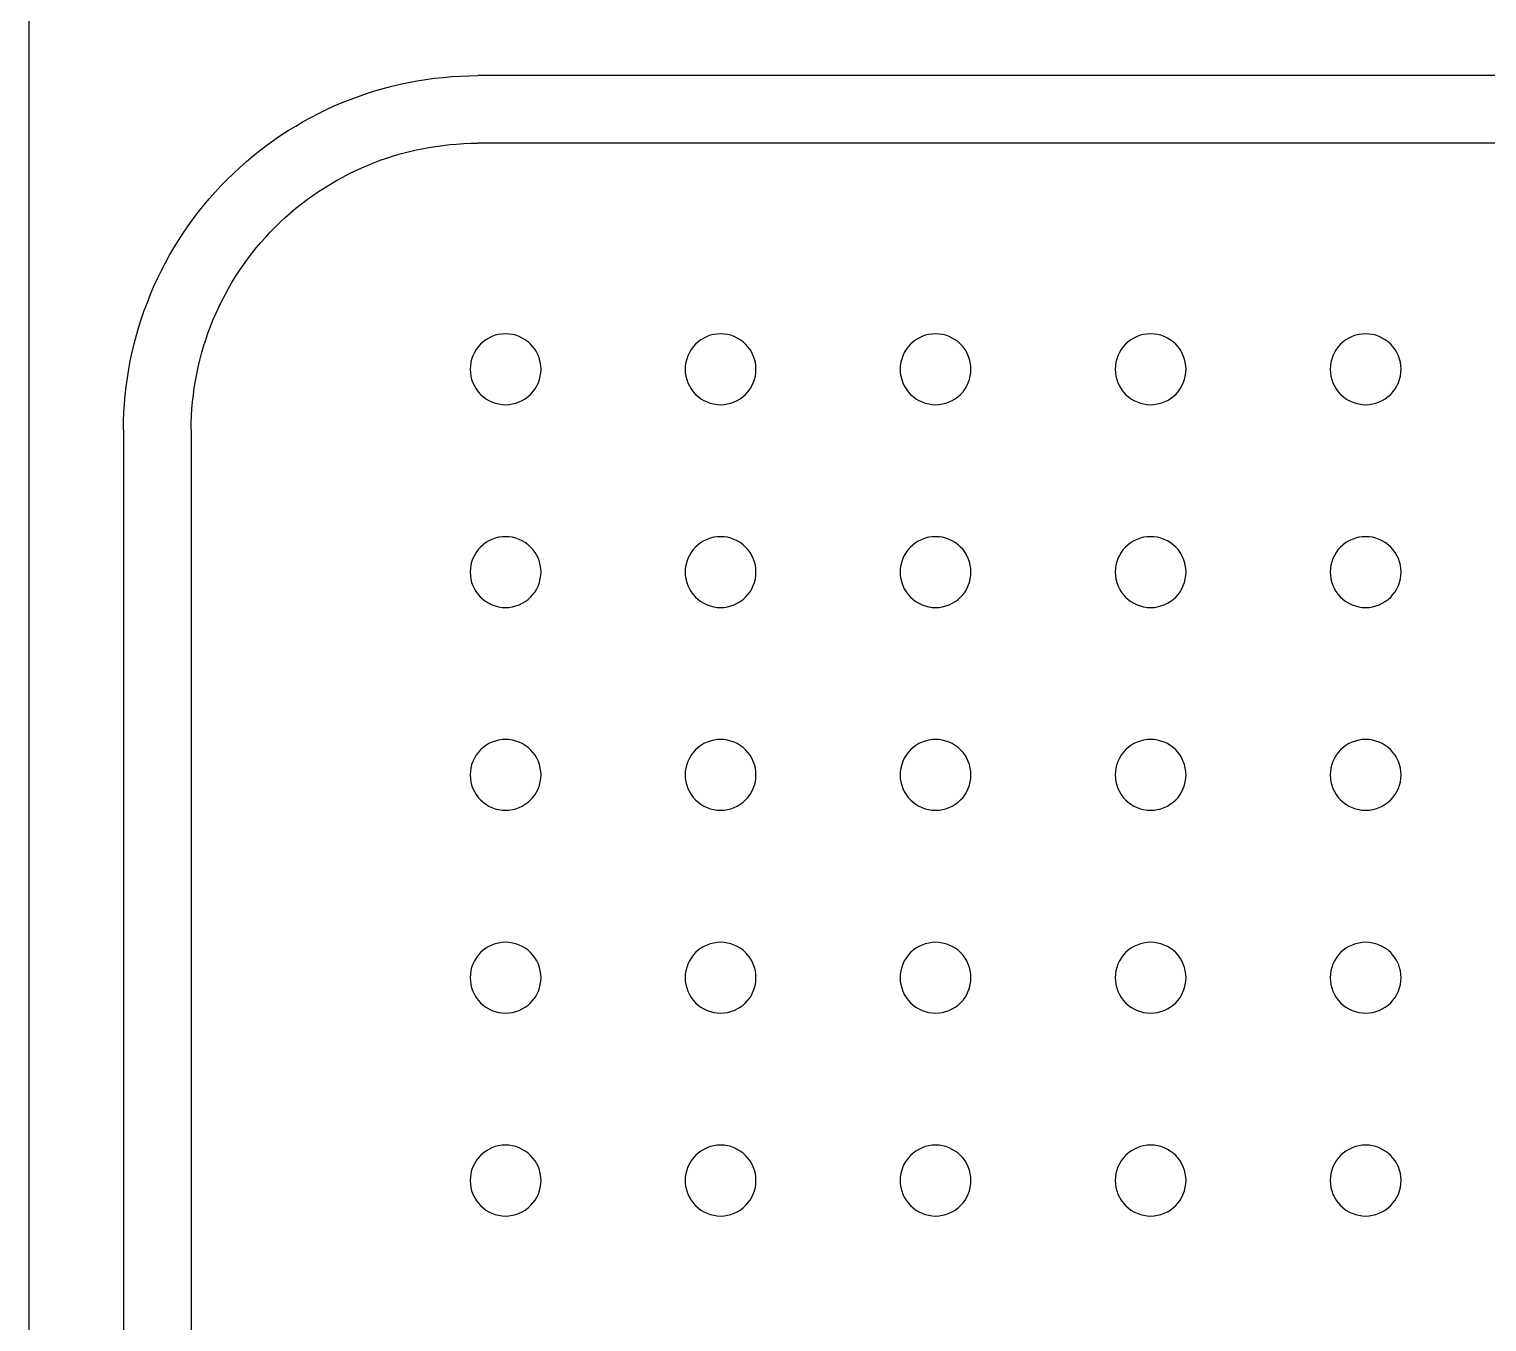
# Model space of a CAD drawing. Header units: millimetres. Extents: x -159872 to 386485, y -250577 to 158966.
# Drawn here: x 370326.6 to 370450.8, y 9663.6 to 9773.7 of the extents above; entities that cross this region are included whole.
import ezdxf

# ---------------------------------------------------------------- set-up
doc = ezdxf.new("R2010")
doc.units = ezdxf.units.MM
doc.layers.get('0').update_dxf_attribs({"lineweight": 25})
doc.layers.add('LDS-equipment-kitchen equipment', color=3, linetype='Continuous', lineweight=13)

# ---------------------------------------------------------------- blocks, each defined once
blk = doc.blocks.new('A$C41f9af21')
at = {"lineweight": 25, "transparency": 33554687}
for points in [[(110.91, 17.39, 0), (110.91, 187.2, 0)], [(458.78, 179.16, 0), (149.13, 179.16, 0)], [(458.78, 173.39, 0), (149.13, 173.39, 0)], [(118.95, 148.98, 0), (118.95, 55.61, 0)], [(124.72, 148.98, 0), (124.72, 55.61, 0)]]:
    blk.add_polyline3d(points, dxfattribs=at)
at = {"lineweight": 25}
for points in [[(118.95, 148.98, 0), (118.96, 149.72, 0), (118.99, 150.46, 0), (119.04, 151.2, 0), (119.1, 151.94, 0), (119.18, 152.67, 0), (119.28, 153.41, 0), (119.4, 154.14, 0), (119.53, 154.87, 0), (119.69, 155.59, 0), (119.86, 156.31, 0), (120.05, 157.03, 0), (120.25, 157.74, 0), (120.48, 158.45, 0), (120.72, 159.15, 0), (120.98, 159.84, 0), (121.25, 160.53, 0), (121.54, 161.21, 0), (121.85, 161.88, 0), (122.18, 162.55, 0), (122.52, 163.2, 0), (122.87, 163.85, 0), (123.25, 164.49, 0), (123.64, 165.12, 0), (124.04, 165.74, 0), (124.46, 166.36, 0), (124.89, 166.96, 0), (125.34, 167.55, 0), (125.8, 168.12, 0), (126.28, 168.69, 0), (126.77, 169.24, 0), (127.27, 169.79, 0), (127.79, 170.32, 0), (128.32, 170.83, 0), (128.86, 171.34, 0), (129.42, 171.83, 0), (129.99, 172.31, 0), (130.56, 172.77, 0), (131.15, 173.22, 0), (131.75, 173.65, 0), (132.36, 174.07, 0), (132.99, 174.47, 0), (133.62, 174.86, 0), (134.26, 175.24, 0), (134.9, 175.59, 0), (135.56, 175.93, 0), (136.23, 176.26, 0), (136.9, 176.57, 0), (137.58, 176.86, 0), (138.27, 177.13, 0), (138.96, 177.39, 0), (139.66, 177.63, 0), (140.37, 177.86, 0), (141.08, 178.06, 0), (141.8, 178.25, 0), (142.52, 178.42, 0), (143.24, 178.58, 0), (143.97, 178.71, 0), (144.7, 178.83, 0), (145.44, 178.93, 0), (146.17, 179.01, 0), (146.91, 179.07, 0), (147.65, 179.12, 0), (148.39, 179.15, 0), (149.13, 179.16, 0)], [(124.72, 148.98, 0), (124.72, 149.58, 0), (124.75, 150.18, 0), (124.78, 150.78, 0), (124.83, 151.37, 0), (124.9, 151.97, 0), (124.98, 152.56, 0), (125.08, 153.15, 0), (125.19, 153.74, 0), (125.31, 154.33, 0), (125.45, 154.91, 0), (125.6, 155.49, 0), (125.77, 156.07, 0), (125.95, 156.64, 0), (126.14, 157.2, 0), (126.35, 157.77, 0), (126.57, 158.32, 0), (126.81, 158.87, 0), (127.06, 159.42, 0), (127.32, 159.96, 0), (127.6, 160.49, 0), (127.89, 161.01, 0), (128.19, 161.53, 0), (128.5, 162.04, 0), (128.83, 162.54, 0), (129.17, 163.04, 0), (129.52, 163.52, 0), (129.88, 164, 0), (130.26, 164.47, 0), (130.64, 164.93, 0), (131.04, 165.37, 0), (131.45, 165.81, 0), (131.87, 166.24, 0), (132.3, 166.66, 0), (132.73, 167.07, 0), (133.18, 167.47, 0), (133.64, 167.85, 0), (134.11, 168.23, 0), (134.59, 168.59, 0), (135.07, 168.94, 0), (135.57, 169.28, 0), (136.07, 169.61, 0), (136.58, 169.92, 0), (137.1, 170.22, 0), (137.62, 170.51, 0), (138.15, 170.79, 0), (138.69, 171.05, 0), (139.24, 171.3, 0), (139.79, 171.54, 0), (140.34, 171.76, 0), (140.91, 171.97, 0), (141.47, 172.16, 0), (142.04, 172.34, 0), (142.62, 172.51, 0), (143.2, 172.66, 0), (143.78, 172.8, 0), (144.37, 172.92, 0), (144.96, 173.03, 0), (145.55, 173.13, 0), (146.14, 173.21, 0), (146.74, 173.28, 0), (147.33, 173.33, 0), (147.93, 173.36, 0), (148.53, 173.39, 0), (149.13, 173.39, 0)], [(148.48, 154.14, 0), (148.5, 153.84, 0), (148.54, 153.55, 0), (148.61, 153.26, 0), (148.71, 152.98, 0), (148.84, 152.72, 0), (148.99, 152.46, 0), (149.17, 152.22, 0), (149.36, 152, 0), (149.58, 151.81, 0), (149.82, 151.63, 0), (150.08, 151.48, 0), (150.34, 151.35, 0), (150.62, 151.25, 0), (150.91, 151.18, 0), (151.2, 151.14, 0), (151.5, 151.12, 0), (151.79, 151.14, 0), (152.09, 151.18, 0), (152.37, 151.25, 0), (152.65, 151.35, 0), (152.92, 151.48, 0), (153.18, 151.63, 0), (153.41, 151.81, 0), (153.63, 152, 0), (153.83, 152.22, 0), (154.01, 152.46, 0), (154.16, 152.72, 0), (154.29, 152.98, 0), (154.39, 153.26, 0), (154.46, 153.55, 0), (154.5, 153.84, 0), (154.52, 154.14, 0), (154.5, 154.43, 0), (154.46, 154.73, 0), (154.39, 155.01, 0), (154.29, 155.29, 0), (154.16, 155.56, 0), (154.01, 155.81, 0), (153.83, 156.05, 0), (153.63, 156.27, 0), (153.41, 156.47, 0), (153.18, 156.65, 0), (152.92, 156.8, 0), (152.65, 156.93, 0), (152.37, 157.03, 0), (152.09, 157.1, 0), (151.79, 157.14, 0), (151.5, 157.16, 0), (151.2, 157.14, 0), (150.91, 157.1, 0), (150.62, 157.03, 0), (150.34, 156.93, 0), (150.08, 156.8, 0), (149.82, 156.65, 0), (149.58, 156.47, 0), (149.36, 156.27, 0), (149.17, 156.05, 0), (148.99, 155.81, 0), (148.84, 155.56, 0), (148.71, 155.29, 0), (148.61, 155.01, 0), (148.54, 154.73, 0), (148.5, 154.43, 0), (148.48, 154.14, 0)], [(166.8, 154.14, 0), (166.81, 153.84, 0), (166.86, 153.55, 0), (166.93, 153.26, 0), (167.03, 152.98, 0), (167.16, 152.72, 0), (167.31, 152.46, 0), (167.48, 152.22, 0), (167.68, 152, 0), (167.9, 151.81, 0), (168.14, 151.63, 0), (168.39, 151.48, 0), (168.66, 151.35, 0), (168.94, 151.25, 0), (169.23, 151.18, 0), (169.52, 151.14, 0), (169.82, 151.12, 0), (170.11, 151.14, 0), (170.41, 151.18, 0), (170.69, 151.25, 0), (170.97, 151.35, 0), (171.24, 151.48, 0), (171.49, 151.63, 0), (171.73, 151.81, 0), (171.95, 152, 0), (172.15, 152.22, 0), (172.33, 152.46, 0), (172.48, 152.72, 0), (172.6, 152.98, 0), (172.7, 153.26, 0), (172.78, 153.55, 0), (172.82, 153.84, 0), (172.83, 154.14, 0), (172.82, 154.43, 0), (172.78, 154.73, 0), (172.7, 155.01, 0), (172.6, 155.29, 0), (172.48, 155.56, 0), (172.33, 155.81, 0), (172.15, 156.05, 0), (171.95, 156.27, 0), (171.73, 156.47, 0), (171.49, 156.65, 0), (171.24, 156.8, 0), (170.97, 156.93, 0), (170.69, 157.03, 0), (170.41, 157.1, 0), (170.11, 157.14, 0), (169.82, 157.16, 0), (169.52, 157.14, 0), (169.23, 157.1, 0), (168.94, 157.03, 0), (168.66, 156.93, 0), (168.39, 156.8, 0), (168.14, 156.65, 0), (167.9, 156.47, 0), (167.68, 156.27, 0), (167.48, 156.05, 0), (167.31, 155.81, 0), (167.16, 155.56, 0), (167.03, 155.29, 0), (166.93, 155.01, 0), (166.86, 154.73, 0), (166.81, 154.43, 0), (166.8, 154.14, 0)], [(185.12, 154.14, 0), (185.13, 153.84, 0), (185.18, 153.55, 0), (185.25, 153.26, 0), (185.35, 152.98, 0), (185.47, 152.72, 0), (185.63, 152.46, 0), (185.8, 152.22, 0), (186, 152, 0), (186.22, 151.81, 0), (186.46, 151.63, 0), (186.71, 151.48, 0), (186.98, 151.35, 0), (187.26, 151.25, 0), (187.55, 151.18, 0), (187.84, 151.14, 0), (188.13, 151.12, 0), (188.43, 151.14, 0), (188.72, 151.18, 0), (189.01, 151.25, 0), (189.29, 151.35, 0), (189.56, 151.48, 0), (189.81, 151.63, 0), (190.05, 151.81, 0), (190.27, 152, 0), (190.47, 152.22, 0), (190.64, 152.46, 0), (190.8, 152.72, 0), (190.92, 152.98, 0), (191.02, 153.26, 0), (191.09, 153.55, 0), (191.14, 153.84, 0), (191.15, 154.14, 0), (191.14, 154.43, 0), (191.09, 154.73, 0), (191.02, 155.01, 0), (190.92, 155.29, 0), (190.8, 155.56, 0), (190.64, 155.81, 0), (190.47, 156.05, 0), (190.27, 156.27, 0), (190.05, 156.47, 0), (189.81, 156.65, 0), (189.56, 156.8, 0), (189.29, 156.93, 0), (189.01, 157.03, 0), (188.72, 157.1, 0), (188.43, 157.14, 0), (188.13, 157.16, 0), (187.84, 157.14, 0), (187.55, 157.1, 0), (187.26, 157.03, 0), (186.98, 156.93, 0), (186.71, 156.8, 0), (186.46, 156.65, 0), (186.22, 156.47, 0), (186, 156.27, 0), (185.8, 156.05, 0), (185.63, 155.81, 0), (185.47, 155.56, 0), (185.35, 155.29, 0), (185.25, 155.01, 0), (185.18, 154.73, 0), (185.13, 154.43, 0), (185.12, 154.14, 0)], [(203.44, 154.14, 0), (203.45, 153.84, 0), (203.49, 153.55, 0), (203.57, 153.26, 0), (203.67, 152.98, 0), (203.79, 152.72, 0), (203.94, 152.46, 0), (204.12, 152.22, 0), (204.32, 152, 0), (204.54, 151.81, 0), (204.78, 151.63, 0), (205.03, 151.48, 0), (205.3, 151.35, 0), (205.58, 151.25, 0), (205.86, 151.18, 0), (206.16, 151.14, 0), (206.45, 151.12, 0), (206.75, 151.14, 0), (207.04, 151.18, 0), (207.33, 151.25, 0), (207.61, 151.35, 0), (207.88, 151.48, 0), (208.13, 151.63, 0), (208.37, 151.81, 0), (208.59, 152, 0), (208.79, 152.22, 0), (208.96, 152.46, 0), (209.11, 152.72, 0), (209.24, 152.98, 0), (209.34, 153.26, 0), (209.41, 153.55, 0), (209.46, 153.84, 0), (209.47, 154.14, 0), (209.46, 154.43, 0), (209.41, 154.73, 0), (209.34, 155.01, 0), (209.24, 155.29, 0), (209.11, 155.56, 0), (208.96, 155.81, 0), (208.79, 156.05, 0), (208.59, 156.27, 0), (208.37, 156.47, 0), (208.13, 156.65, 0), (207.88, 156.8, 0), (207.61, 156.93, 0), (207.33, 157.03, 0), (207.04, 157.1, 0), (206.75, 157.14, 0), (206.45, 157.16, 0), (206.16, 157.14, 0), (205.86, 157.1, 0), (205.58, 157.03, 0), (205.3, 156.93, 0), (205.03, 156.8, 0), (204.78, 156.65, 0), (204.54, 156.47, 0), (204.32, 156.27, 0), (204.12, 156.05, 0), (203.94, 155.81, 0), (203.79, 155.56, 0), (203.67, 155.29, 0), (203.57, 155.01, 0), (203.49, 154.73, 0), (203.45, 154.43, 0), (203.44, 154.14, 0)], [(221.75, 154.14, 0), (221.77, 153.84, 0), (221.81, 153.55, 0), (221.88, 153.26, 0), (221.98, 152.98, 0), (222.11, 152.72, 0), (222.26, 152.46, 0), (222.44, 152.22, 0), (222.64, 152, 0), (222.86, 151.81, 0), (223.09, 151.63, 0), (223.35, 151.48, 0), (223.62, 151.35, 0), (223.9, 151.25, 0), (224.18, 151.18, 0), (224.48, 151.14, 0), (224.77, 151.12, 0), (225.07, 151.14, 0), (225.36, 151.18, 0), (225.65, 151.25, 0), (225.93, 151.35, 0), (226.19, 151.48, 0), (226.45, 151.63, 0), (226.69, 151.81, 0), (226.91, 152, 0), (227.1, 152.22, 0), (227.28, 152.46, 0), (227.43, 152.72, 0), (227.56, 152.98, 0), (227.66, 153.26, 0), (227.73, 153.55, 0), (227.77, 153.84, 0), (227.79, 154.14, 0), (227.77, 154.43, 0), (227.73, 154.73, 0), (227.66, 155.01, 0), (227.56, 155.29, 0), (227.43, 155.56, 0), (227.28, 155.81, 0), (227.1, 156.05, 0), (226.91, 156.27, 0), (226.69, 156.47, 0), (226.45, 156.65, 0), (226.19, 156.8, 0), (225.93, 156.93, 0), (225.65, 157.03, 0), (225.36, 157.1, 0), (225.07, 157.14, 0), (224.77, 157.16, 0), (224.48, 157.14, 0), (224.18, 157.1, 0), (223.9, 157.03, 0), (223.62, 156.93, 0), (223.35, 156.8, 0), (223.09, 156.65, 0), (222.86, 156.47, 0), (222.64, 156.27, 0), (222.44, 156.05, 0), (222.26, 155.81, 0), (222.11, 155.56, 0), (221.98, 155.29, 0), (221.88, 155.01, 0), (221.81, 154.73, 0), (221.77, 154.43, 0), (221.75, 154.14, 0)], [(148.48, 136.86, 0), (148.5, 136.56, 0), (148.54, 136.27, 0), (148.61, 135.98, 0), (148.71, 135.7, 0), (148.84, 135.43, 0), (148.99, 135.18, 0), (149.17, 134.94, 0), (149.36, 134.72, 0), (149.58, 134.52, 0), (149.82, 134.35, 0), (150.08, 134.2, 0), (150.34, 134.07, 0), (150.62, 133.97, 0), (150.91, 133.9, 0), (151.2, 133.85, 0), (151.5, 133.84, 0), (151.79, 133.85, 0), (152.09, 133.9, 0), (152.37, 133.97, 0), (152.65, 134.07, 0), (152.92, 134.2, 0), (153.18, 134.35, 0), (153.41, 134.52, 0), (153.63, 134.72, 0), (153.83, 134.94, 0), (154.01, 135.18, 0), (154.16, 135.43, 0), (154.29, 135.7, 0), (154.39, 135.98, 0), (154.46, 136.27, 0), (154.5, 136.56, 0), (154.52, 136.86, 0), (154.5, 137.15, 0), (154.46, 137.45, 0), (154.39, 137.73, 0), (154.29, 138.01, 0), (154.16, 138.28, 0), (154.01, 138.53, 0), (153.83, 138.77, 0), (153.63, 138.99, 0), (153.41, 139.19, 0), (153.18, 139.37, 0), (152.92, 139.52, 0), (152.65, 139.64, 0), (152.37, 139.74, 0), (152.09, 139.82, 0), (151.79, 139.86, 0), (151.5, 139.87, 0), (151.2, 139.86, 0), (150.91, 139.82, 0), (150.62, 139.74, 0), (150.34, 139.64, 0), (150.08, 139.52, 0), (149.82, 139.37, 0), (149.58, 139.19, 0), (149.36, 138.99, 0), (149.17, 138.77, 0), (148.99, 138.53, 0), (148.84, 138.28, 0), (148.71, 138.01, 0), (148.61, 137.73, 0), (148.54, 137.45, 0), (148.5, 137.15, 0), (148.48, 136.86, 0)], [(166.8, 136.86, 0), (166.81, 136.56, 0), (166.86, 136.27, 0), (166.93, 135.98, 0), (167.03, 135.7, 0), (167.16, 135.43, 0), (167.31, 135.18, 0), (167.48, 134.94, 0), (167.68, 134.72, 0), (167.9, 134.52, 0), (168.14, 134.35, 0), (168.39, 134.2, 0), (168.66, 134.07, 0), (168.94, 133.97, 0), (169.23, 133.9, 0), (169.52, 133.85, 0), (169.82, 133.84, 0), (170.11, 133.85, 0), (170.41, 133.9, 0), (170.69, 133.97, 0), (170.97, 134.07, 0), (171.24, 134.2, 0), (171.49, 134.35, 0), (171.73, 134.52, 0), (171.95, 134.72, 0), (172.15, 134.94, 0), (172.33, 135.18, 0), (172.48, 135.43, 0), (172.6, 135.7, 0), (172.7, 135.98, 0), (172.78, 136.27, 0), (172.82, 136.56, 0), (172.83, 136.86, 0), (172.82, 137.15, 0), (172.78, 137.45, 0), (172.7, 137.73, 0), (172.6, 138.01, 0), (172.48, 138.28, 0), (172.33, 138.53, 0), (172.15, 138.77, 0), (171.95, 138.99, 0), (171.73, 139.19, 0), (171.49, 139.37, 0), (171.24, 139.52, 0), (170.97, 139.64, 0), (170.69, 139.74, 0), (170.41, 139.82, 0), (170.11, 139.86, 0), (169.82, 139.87, 0), (169.52, 139.86, 0), (169.23, 139.82, 0), (168.94, 139.74, 0), (168.66, 139.64, 0), (168.39, 139.52, 0), (168.14, 139.37, 0), (167.9, 139.19, 0), (167.68, 138.99, 0), (167.48, 138.77, 0), (167.31, 138.53, 0), (167.16, 138.28, 0), (167.03, 138.01, 0), (166.93, 137.73, 0), (166.86, 137.45, 0), (166.81, 137.15, 0), (166.8, 136.86, 0)], [(185.12, 136.86, 0), (185.13, 136.56, 0), (185.18, 136.27, 0), (185.25, 135.98, 0), (185.35, 135.7, 0), (185.47, 135.43, 0), (185.63, 135.18, 0), (185.8, 134.94, 0), (186, 134.72, 0), (186.22, 134.52, 0), (186.46, 134.35, 0), (186.71, 134.2, 0), (186.98, 134.07, 0), (187.26, 133.97, 0), (187.55, 133.9, 0), (187.84, 133.85, 0), (188.13, 133.84, 0), (188.43, 133.85, 0), (188.72, 133.9, 0), (189.01, 133.97, 0), (189.29, 134.07, 0), (189.56, 134.2, 0), (189.81, 134.35, 0), (190.05, 134.52, 0), (190.27, 134.72, 0), (190.47, 134.94, 0), (190.64, 135.18, 0), (190.8, 135.43, 0), (190.92, 135.7, 0), (191.02, 135.98, 0), (191.09, 136.27, 0), (191.14, 136.56, 0), (191.15, 136.86, 0), (191.14, 137.15, 0), (191.09, 137.45, 0), (191.02, 137.73, 0), (190.92, 138.01, 0), (190.8, 138.28, 0), (190.64, 138.53, 0), (190.47, 138.77, 0), (190.27, 138.99, 0), (190.05, 139.19, 0), (189.81, 139.37, 0), (189.56, 139.52, 0), (189.29, 139.64, 0), (189.01, 139.74, 0), (188.72, 139.82, 0), (188.43, 139.86, 0), (188.13, 139.87, 0), (187.84, 139.86, 0), (187.55, 139.82, 0), (187.26, 139.74, 0), (186.98, 139.64, 0), (186.71, 139.52, 0), (186.46, 139.37, 0), (186.22, 139.19, 0), (186, 138.99, 0), (185.8, 138.77, 0), (185.63, 138.53, 0), (185.47, 138.28, 0), (185.35, 138.01, 0), (185.25, 137.73, 0), (185.18, 137.45, 0), (185.13, 137.15, 0), (185.12, 136.86, 0)], [(203.44, 136.86, 0), (203.45, 136.56, 0), (203.49, 136.27, 0), (203.57, 135.98, 0), (203.67, 135.7, 0), (203.79, 135.43, 0), (203.94, 135.18, 0), (204.12, 134.94, 0), (204.32, 134.72, 0), (204.54, 134.52, 0), (204.78, 134.35, 0), (205.03, 134.2, 0), (205.3, 134.07, 0), (205.58, 133.97, 0), (205.86, 133.9, 0), (206.16, 133.85, 0), (206.45, 133.84, 0), (206.75, 133.85, 0), (207.04, 133.9, 0), (207.33, 133.97, 0), (207.61, 134.07, 0), (207.88, 134.2, 0), (208.13, 134.35, 0), (208.37, 134.52, 0), (208.59, 134.72, 0), (208.79, 134.94, 0), (208.96, 135.18, 0), (209.11, 135.43, 0), (209.24, 135.7, 0), (209.34, 135.98, 0), (209.41, 136.27, 0), (209.46, 136.56, 0), (209.47, 136.86, 0), (209.46, 137.15, 0), (209.41, 137.45, 0), (209.34, 137.73, 0), (209.24, 138.01, 0), (209.11, 138.28, 0), (208.96, 138.53, 0), (208.79, 138.77, 0), (208.59, 138.99, 0), (208.37, 139.19, 0), (208.13, 139.37, 0), (207.88, 139.52, 0), (207.61, 139.64, 0), (207.33, 139.74, 0), (207.04, 139.82, 0), (206.75, 139.86, 0), (206.45, 139.87, 0), (206.16, 139.86, 0), (205.86, 139.82, 0), (205.58, 139.74, 0), (205.3, 139.64, 0), (205.03, 139.52, 0), (204.78, 139.37, 0), (204.54, 139.19, 0), (204.32, 138.99, 0), (204.12, 138.77, 0), (203.94, 138.53, 0), (203.79, 138.28, 0), (203.67, 138.01, 0), (203.57, 137.73, 0), (203.49, 137.45, 0), (203.45, 137.15, 0), (203.44, 136.86, 0)], [(221.75, 136.86, 0), (221.77, 136.56, 0), (221.81, 136.27, 0), (221.88, 135.98, 0), (221.98, 135.7, 0), (222.11, 135.43, 0), (222.26, 135.18, 0), (222.44, 134.94, 0), (222.64, 134.72, 0), (222.86, 134.52, 0), (223.09, 134.35, 0), (223.35, 134.2, 0), (223.62, 134.07, 0), (223.9, 133.97, 0), (224.18, 133.9, 0), (224.48, 133.85, 0), (224.77, 133.84, 0), (225.07, 133.85, 0), (225.36, 133.9, 0), (225.65, 133.97, 0), (225.93, 134.07, 0), (226.19, 134.2, 0), (226.45, 134.35, 0), (226.69, 134.52, 0), (226.91, 134.72, 0), (227.1, 134.94, 0), (227.28, 135.18, 0), (227.43, 135.43, 0), (227.56, 135.7, 0), (227.66, 135.98, 0), (227.73, 136.27, 0), (227.77, 136.56, 0), (227.79, 136.86, 0), (227.77, 137.15, 0), (227.73, 137.45, 0), (227.66, 137.73, 0), (227.56, 138.01, 0), (227.43, 138.28, 0), (227.28, 138.53, 0), (227.1, 138.77, 0), (226.91, 138.99, 0), (226.69, 139.19, 0), (226.45, 139.37, 0), (226.19, 139.52, 0), (225.93, 139.64, 0), (225.65, 139.74, 0), (225.36, 139.82, 0), (225.07, 139.86, 0), (224.77, 139.87, 0), (224.48, 139.86, 0), (224.18, 139.82, 0), (223.9, 139.74, 0), (223.62, 139.64, 0), (223.35, 139.52, 0), (223.09, 139.37, 0), (222.86, 139.19, 0), (222.64, 138.99, 0), (222.44, 138.77, 0), (222.26, 138.53, 0), (222.11, 138.28, 0), (221.98, 138.01, 0), (221.88, 137.73, 0), (221.81, 137.45, 0), (221.77, 137.15, 0), (221.75, 136.86, 0)], [(148.48, 119.58, 0), (148.5, 119.28, 0), (148.54, 118.99, 0), (148.61, 118.7, 0), (148.71, 118.42, 0), (148.84, 118.15, 0), (148.99, 117.9, 0), (149.17, 117.66, 0), (149.36, 117.44, 0), (149.58, 117.24, 0), (149.82, 117.07, 0), (150.08, 116.91, 0), (150.34, 116.79, 0), (150.62, 116.69, 0), (150.91, 116.62, 0), (151.2, 116.57, 0), (151.5, 116.56, 0), (151.79, 116.57, 0), (152.09, 116.62, 0), (152.37, 116.69, 0), (152.65, 116.79, 0), (152.92, 116.91, 0), (153.18, 117.07, 0), (153.41, 117.24, 0), (153.63, 117.44, 0), (153.83, 117.66, 0), (154.01, 117.9, 0), (154.16, 118.15, 0), (154.29, 118.42, 0), (154.39, 118.7, 0), (154.46, 118.99, 0), (154.5, 119.28, 0), (154.52, 119.58, 0), (154.5, 119.87, 0), (154.46, 120.16, 0), (154.39, 120.45, 0), (154.29, 120.73, 0), (154.16, 121, 0), (154.01, 121.25, 0), (153.83, 121.49, 0), (153.63, 121.71, 0), (153.41, 121.91, 0), (153.18, 122.08, 0), (152.92, 122.24, 0), (152.65, 122.36, 0), (152.37, 122.46, 0), (152.09, 122.53, 0), (151.79, 122.58, 0), (151.5, 122.59, 0), (151.2, 122.58, 0), (150.91, 122.53, 0), (150.62, 122.46, 0), (150.34, 122.36, 0), (150.08, 122.24, 0), (149.82, 122.08, 0), (149.58, 121.91, 0), (149.36, 121.71, 0), (149.17, 121.49, 0), (148.99, 121.25, 0), (148.84, 121, 0), (148.71, 120.73, 0), (148.61, 120.45, 0), (148.54, 120.16, 0), (148.5, 119.87, 0), (148.48, 119.58, 0)], [(166.8, 119.58, 0), (166.81, 119.28, 0), (166.86, 118.99, 0), (166.93, 118.7, 0), (167.03, 118.42, 0), (167.16, 118.15, 0), (167.31, 117.9, 0), (167.48, 117.66, 0), (167.68, 117.44, 0), (167.9, 117.24, 0), (168.14, 117.07, 0), (168.39, 116.91, 0), (168.66, 116.79, 0), (168.94, 116.69, 0), (169.23, 116.62, 0), (169.52, 116.57, 0), (169.82, 116.56, 0), (170.11, 116.57, 0), (170.41, 116.62, 0), (170.69, 116.69, 0), (170.97, 116.79, 0), (171.24, 116.91, 0), (171.49, 117.07, 0), (171.73, 117.24, 0), (171.95, 117.44, 0), (172.15, 117.66, 0), (172.33, 117.9, 0), (172.48, 118.15, 0), (172.6, 118.42, 0), (172.7, 118.7, 0), (172.78, 118.99, 0), (172.82, 119.28, 0), (172.83, 119.58, 0), (172.82, 119.87, 0), (172.78, 120.16, 0), (172.7, 120.45, 0), (172.6, 120.73, 0), (172.48, 121, 0), (172.33, 121.25, 0), (172.15, 121.49, 0), (171.95, 121.71, 0), (171.73, 121.91, 0), (171.49, 122.08, 0), (171.24, 122.24, 0), (170.97, 122.36, 0), (170.69, 122.46, 0), (170.41, 122.53, 0), (170.11, 122.58, 0), (169.82, 122.59, 0), (169.52, 122.58, 0), (169.23, 122.53, 0), (168.94, 122.46, 0), (168.66, 122.36, 0), (168.39, 122.24, 0), (168.14, 122.08, 0), (167.9, 121.91, 0), (167.68, 121.71, 0), (167.48, 121.49, 0), (167.31, 121.25, 0), (167.16, 121, 0), (167.03, 120.73, 0), (166.93, 120.45, 0), (166.86, 120.16, 0), (166.81, 119.87, 0), (166.8, 119.58, 0)], [(185.12, 119.58, 0), (185.13, 119.28, 0), (185.18, 118.99, 0), (185.25, 118.7, 0), (185.35, 118.42, 0), (185.47, 118.15, 0), (185.63, 117.9, 0), (185.8, 117.66, 0), (186, 117.44, 0), (186.22, 117.24, 0), (186.46, 117.07, 0), (186.71, 116.91, 0), (186.98, 116.79, 0), (187.26, 116.69, 0), (187.55, 116.62, 0), (187.84, 116.57, 0), (188.13, 116.56, 0), (188.43, 116.57, 0), (188.72, 116.62, 0), (189.01, 116.69, 0), (189.29, 116.79, 0), (189.56, 116.91, 0), (189.81, 117.07, 0), (190.05, 117.24, 0), (190.27, 117.44, 0), (190.47, 117.66, 0), (190.64, 117.9, 0), (190.8, 118.15, 0), (190.92, 118.42, 0), (191.02, 118.7, 0), (191.09, 118.99, 0), (191.14, 119.28, 0), (191.15, 119.58, 0), (191.14, 119.87, 0), (191.09, 120.16, 0), (191.02, 120.45, 0), (190.92, 120.73, 0), (190.8, 121, 0), (190.64, 121.25, 0), (190.47, 121.49, 0), (190.27, 121.71, 0), (190.05, 121.91, 0), (189.81, 122.08, 0), (189.56, 122.24, 0), (189.29, 122.36, 0), (189.01, 122.46, 0), (188.72, 122.53, 0), (188.43, 122.58, 0), (188.13, 122.59, 0), (187.84, 122.58, 0), (187.55, 122.53, 0), (187.26, 122.46, 0), (186.98, 122.36, 0), (186.71, 122.24, 0), (186.46, 122.08, 0), (186.22, 121.91, 0), (186, 121.71, 0), (185.8, 121.49, 0), (185.63, 121.25, 0), (185.47, 121, 0), (185.35, 120.73, 0), (185.25, 120.45, 0), (185.18, 120.16, 0), (185.13, 119.87, 0), (185.12, 119.58, 0)], [(203.44, 119.58, 0), (203.45, 119.28, 0), (203.49, 118.99, 0), (203.57, 118.7, 0), (203.67, 118.42, 0), (203.79, 118.15, 0), (203.94, 117.9, 0), (204.12, 117.66, 0), (204.32, 117.44, 0), (204.54, 117.24, 0), (204.78, 117.07, 0), (205.03, 116.91, 0), (205.3, 116.79, 0), (205.58, 116.69, 0), (205.86, 116.62, 0), (206.16, 116.57, 0), (206.45, 116.56, 0), (206.75, 116.57, 0), (207.04, 116.62, 0), (207.33, 116.69, 0), (207.61, 116.79, 0), (207.88, 116.91, 0), (208.13, 117.07, 0), (208.37, 117.24, 0), (208.59, 117.44, 0), (208.79, 117.66, 0), (208.96, 117.9, 0), (209.11, 118.15, 0), (209.24, 118.42, 0), (209.34, 118.7, 0), (209.41, 118.99, 0), (209.46, 119.28, 0), (209.47, 119.58, 0), (209.46, 119.87, 0), (209.41, 120.16, 0), (209.34, 120.45, 0), (209.24, 120.73, 0), (209.11, 121, 0), (208.96, 121.25, 0), (208.79, 121.49, 0), (208.59, 121.71, 0), (208.37, 121.91, 0), (208.13, 122.08, 0), (207.88, 122.24, 0), (207.61, 122.36, 0), (207.33, 122.46, 0), (207.04, 122.53, 0), (206.75, 122.58, 0), (206.45, 122.59, 0), (206.16, 122.58, 0), (205.86, 122.53, 0), (205.58, 122.46, 0), (205.3, 122.36, 0), (205.03, 122.24, 0), (204.78, 122.08, 0), (204.54, 121.91, 0), (204.32, 121.71, 0), (204.12, 121.49, 0), (203.94, 121.25, 0), (203.79, 121, 0), (203.67, 120.73, 0), (203.57, 120.45, 0), (203.49, 120.16, 0), (203.45, 119.87, 0), (203.44, 119.58, 0)], [(221.75, 119.58, 0), (221.77, 119.28, 0), (221.81, 118.99, 0), (221.88, 118.7, 0), (221.98, 118.42, 0), (222.11, 118.15, 0), (222.26, 117.9, 0), (222.44, 117.66, 0), (222.64, 117.44, 0), (222.86, 117.24, 0), (223.09, 117.07, 0), (223.35, 116.91, 0), (223.62, 116.79, 0), (223.9, 116.69, 0), (224.18, 116.62, 0), (224.48, 116.57, 0), (224.77, 116.56, 0), (225.07, 116.57, 0), (225.36, 116.62, 0), (225.65, 116.69, 0), (225.93, 116.79, 0), (226.19, 116.91, 0), (226.45, 117.07, 0), (226.69, 117.24, 0), (226.91, 117.44, 0), (227.1, 117.66, 0), (227.28, 117.9, 0), (227.43, 118.15, 0), (227.56, 118.42, 0), (227.66, 118.7, 0), (227.73, 118.99, 0), (227.77, 119.28, 0), (227.79, 119.58, 0), (227.77, 119.87, 0), (227.73, 120.16, 0), (227.66, 120.45, 0), (227.56, 120.73, 0), (227.43, 121, 0), (227.28, 121.25, 0), (227.1, 121.49, 0), (226.91, 121.71, 0), (226.69, 121.91, 0), (226.45, 122.08, 0), (226.19, 122.24, 0), (225.93, 122.36, 0), (225.65, 122.46, 0), (225.36, 122.53, 0), (225.07, 122.58, 0), (224.77, 122.59, 0), (224.48, 122.58, 0), (224.18, 122.53, 0), (223.9, 122.46, 0), (223.62, 122.36, 0), (223.35, 122.24, 0), (223.09, 122.08, 0), (222.86, 121.91, 0), (222.64, 121.71, 0), (222.44, 121.49, 0), (222.26, 121.25, 0), (222.11, 121, 0), (221.98, 120.73, 0), (221.88, 120.45, 0), (221.81, 120.16, 0), (221.77, 119.87, 0), (221.75, 119.58, 0)], [(148.48, 102.29, 0), (148.5, 102, 0), (148.54, 101.71, 0), (148.61, 101.42, 0), (148.71, 101.14, 0), (148.84, 100.87, 0), (148.99, 100.62, 0), (149.17, 100.38, 0), (149.36, 100.16, 0), (149.58, 99.96, 0), (149.82, 99.78, 0), (150.08, 99.63, 0), (150.34, 99.51, 0), (150.62, 99.41, 0), (150.91, 99.33, 0), (151.2, 99.29, 0), (151.5, 99.28, 0), (151.79, 99.29, 0), (152.09, 99.33, 0), (152.37, 99.41, 0), (152.65, 99.51, 0), (152.92, 99.63, 0), (153.18, 99.78, 0), (153.41, 99.96, 0), (153.63, 100.16, 0), (153.83, 100.38, 0), (154.01, 100.62, 0), (154.16, 100.87, 0), (154.29, 101.14, 0), (154.39, 101.42, 0), (154.46, 101.71, 0), (154.5, 102, 0), (154.52, 102.29, 0), (154.5, 102.59, 0), (154.46, 102.88, 0), (154.39, 103.17, 0), (154.29, 103.45, 0), (154.16, 103.72, 0), (154.01, 103.97, 0), (153.83, 104.21, 0), (153.63, 104.43, 0), (153.41, 104.63, 0), (153.18, 104.8, 0), (152.92, 104.96, 0), (152.65, 105.08, 0), (152.37, 105.18, 0), (152.09, 105.25, 0), (151.79, 105.3, 0), (151.5, 105.31, 0), (151.2, 105.3, 0), (150.91, 105.25, 0), (150.62, 105.18, 0), (150.34, 105.08, 0), (150.08, 104.96, 0), (149.82, 104.8, 0), (149.58, 104.63, 0), (149.36, 104.43, 0), (149.17, 104.21, 0), (148.99, 103.97, 0), (148.84, 103.72, 0), (148.71, 103.45, 0), (148.61, 103.17, 0), (148.54, 102.88, 0), (148.5, 102.59, 0), (148.48, 102.29, 0)], [(166.8, 102.29, 0), (166.81, 102, 0), (166.86, 101.71, 0), (166.93, 101.42, 0), (167.03, 101.14, 0), (167.16, 100.87, 0), (167.31, 100.62, 0), (167.48, 100.38, 0), (167.68, 100.16, 0), (167.9, 99.96, 0), (168.14, 99.78, 0), (168.39, 99.63, 0), (168.66, 99.51, 0), (168.94, 99.41, 0), (169.23, 99.33, 0), (169.52, 99.29, 0), (169.82, 99.28, 0), (170.11, 99.29, 0), (170.41, 99.33, 0), (170.69, 99.41, 0), (170.97, 99.51, 0), (171.24, 99.63, 0), (171.49, 99.78, 0), (171.73, 99.96, 0), (171.95, 100.16, 0), (172.15, 100.38, 0), (172.33, 100.62, 0), (172.48, 100.87, 0), (172.6, 101.14, 0), (172.7, 101.42, 0), (172.78, 101.71, 0), (172.82, 102, 0), (172.83, 102.29, 0), (172.82, 102.59, 0), (172.78, 102.88, 0), (172.7, 103.17, 0), (172.6, 103.45, 0), (172.48, 103.72, 0), (172.33, 103.97, 0), (172.15, 104.21, 0), (171.95, 104.43, 0), (171.73, 104.63, 0), (171.49, 104.8, 0), (171.24, 104.96, 0), (170.97, 105.08, 0), (170.69, 105.18, 0), (170.41, 105.25, 0), (170.11, 105.3, 0), (169.82, 105.31, 0), (169.52, 105.3, 0), (169.23, 105.25, 0), (168.94, 105.18, 0), (168.66, 105.08, 0), (168.39, 104.96, 0), (168.14, 104.8, 0), (167.9, 104.63, 0), (167.68, 104.43, 0), (167.48, 104.21, 0), (167.31, 103.97, 0), (167.16, 103.72, 0), (167.03, 103.45, 0), (166.93, 103.17, 0), (166.86, 102.88, 0), (166.81, 102.59, 0), (166.8, 102.29, 0)], [(185.12, 102.29, 0), (185.13, 102, 0), (185.18, 101.71, 0), (185.25, 101.42, 0), (185.35, 101.14, 0), (185.47, 100.87, 0), (185.63, 100.62, 0), (185.8, 100.38, 0), (186, 100.16, 0), (186.22, 99.96, 0), (186.46, 99.78, 0), (186.71, 99.63, 0), (186.98, 99.51, 0), (187.26, 99.41, 0), (187.55, 99.33, 0), (187.84, 99.29, 0), (188.13, 99.28, 0), (188.43, 99.29, 0), (188.72, 99.33, 0), (189.01, 99.41, 0), (189.29, 99.51, 0), (189.56, 99.63, 0), (189.81, 99.78, 0), (190.05, 99.96, 0), (190.27, 100.16, 0), (190.47, 100.38, 0), (190.64, 100.62, 0), (190.8, 100.87, 0), (190.92, 101.14, 0), (191.02, 101.42, 0), (191.09, 101.71, 0), (191.14, 102, 0), (191.15, 102.29, 0), (191.14, 102.59, 0), (191.09, 102.88, 0), (191.02, 103.17, 0), (190.92, 103.45, 0), (190.8, 103.72, 0), (190.64, 103.97, 0), (190.47, 104.21, 0), (190.27, 104.43, 0), (190.05, 104.63, 0), (189.81, 104.8, 0), (189.56, 104.96, 0), (189.29, 105.08, 0), (189.01, 105.18, 0), (188.72, 105.25, 0), (188.43, 105.3, 0), (188.13, 105.31, 0), (187.84, 105.3, 0), (187.55, 105.25, 0), (187.26, 105.18, 0), (186.98, 105.08, 0), (186.71, 104.96, 0), (186.46, 104.8, 0), (186.22, 104.63, 0), (186, 104.43, 0), (185.8, 104.21, 0), (185.63, 103.97, 0), (185.47, 103.72, 0), (185.35, 103.45, 0), (185.25, 103.17, 0), (185.18, 102.88, 0), (185.13, 102.59, 0), (185.12, 102.29, 0)], [(203.44, 102.29, 0), (203.45, 102, 0), (203.49, 101.71, 0), (203.57, 101.42, 0), (203.67, 101.14, 0), (203.79, 100.87, 0), (203.94, 100.62, 0), (204.12, 100.38, 0), (204.32, 100.16, 0), (204.54, 99.96, 0), (204.78, 99.78, 0), (205.03, 99.63, 0), (205.3, 99.51, 0), (205.58, 99.41, 0), (205.86, 99.33, 0), (206.16, 99.29, 0), (206.45, 99.28, 0), (206.75, 99.29, 0), (207.04, 99.33, 0), (207.33, 99.41, 0), (207.61, 99.51, 0), (207.88, 99.63, 0), (208.13, 99.78, 0), (208.37, 99.96, 0), (208.59, 100.16, 0), (208.79, 100.38, 0), (208.96, 100.62, 0), (209.11, 100.87, 0), (209.24, 101.14, 0), (209.34, 101.42, 0), (209.41, 101.71, 0), (209.46, 102, 0), (209.47, 102.29, 0), (209.46, 102.59, 0), (209.41, 102.88, 0), (209.34, 103.17, 0), (209.24, 103.45, 0), (209.11, 103.72, 0), (208.96, 103.97, 0), (208.79, 104.21, 0), (208.59, 104.43, 0), (208.37, 104.63, 0), (208.13, 104.8, 0), (207.88, 104.96, 0), (207.61, 105.08, 0), (207.33, 105.18, 0), (207.04, 105.25, 0), (206.75, 105.3, 0), (206.45, 105.31, 0), (206.16, 105.3, 0), (205.86, 105.25, 0), (205.58, 105.18, 0), (205.3, 105.08, 0), (205.03, 104.96, 0), (204.78, 104.8, 0), (204.54, 104.63, 0), (204.32, 104.43, 0), (204.12, 104.21, 0), (203.94, 103.97, 0), (203.79, 103.72, 0), (203.67, 103.45, 0), (203.57, 103.17, 0), (203.49, 102.88, 0), (203.45, 102.59, 0), (203.44, 102.29, 0)], [(221.75, 102.29, 0), (221.77, 102, 0), (221.81, 101.71, 0), (221.88, 101.42, 0), (221.98, 101.14, 0), (222.11, 100.87, 0), (222.26, 100.62, 0), (222.44, 100.38, 0), (222.64, 100.16, 0), (222.86, 99.96, 0), (223.09, 99.78, 0), (223.35, 99.63, 0), (223.62, 99.51, 0), (223.9, 99.41, 0), (224.18, 99.33, 0), (224.48, 99.29, 0), (224.77, 99.28, 0), (225.07, 99.29, 0), (225.36, 99.33, 0), (225.65, 99.41, 0), (225.93, 99.51, 0), (226.19, 99.63, 0), (226.45, 99.78, 0), (226.69, 99.96, 0), (226.91, 100.16, 0), (227.1, 100.38, 0), (227.28, 100.62, 0), (227.43, 100.87, 0), (227.56, 101.14, 0), (227.66, 101.42, 0), (227.73, 101.71, 0), (227.77, 102, 0), (227.79, 102.29, 0), (227.77, 102.59, 0), (227.73, 102.88, 0), (227.66, 103.17, 0), (227.56, 103.45, 0), (227.43, 103.72, 0), (227.28, 103.97, 0), (227.1, 104.21, 0), (226.91, 104.43, 0), (226.69, 104.63, 0), (226.45, 104.8, 0), (226.19, 104.96, 0), (225.93, 105.08, 0), (225.65, 105.18, 0), (225.36, 105.25, 0), (225.07, 105.3, 0), (224.77, 105.31, 0), (224.48, 105.3, 0), (224.18, 105.25, 0), (223.9, 105.18, 0), (223.62, 105.08, 0), (223.35, 104.96, 0), (223.09, 104.8, 0), (222.86, 104.63, 0), (222.64, 104.43, 0), (222.44, 104.21, 0), (222.26, 103.97, 0), (222.11, 103.72, 0), (221.98, 103.45, 0), (221.88, 103.17, 0), (221.81, 102.88, 0), (221.77, 102.59, 0), (221.75, 102.29, 0)], [(148.48, 85.01, 0), (148.5, 84.72, 0), (148.54, 84.42, 0), (148.61, 84.14, 0), (148.71, 83.86, 0), (148.84, 83.59, 0), (148.99, 83.34, 0), (149.17, 83.1, 0), (149.36, 82.88, 0), (149.58, 82.68, 0), (149.82, 82.5, 0), (150.08, 82.35, 0), (150.34, 82.22, 0), (150.62, 82.12, 0), (150.91, 82.05, 0), (151.2, 82.01, 0), (151.5, 81.99, 0), (151.79, 82.01, 0), (152.09, 82.05, 0), (152.37, 82.12, 0), (152.65, 82.22, 0), (152.92, 82.35, 0), (153.18, 82.5, 0), (153.41, 82.68, 0), (153.63, 82.88, 0), (153.83, 83.1, 0), (154.01, 83.34, 0), (154.16, 83.59, 0), (154.29, 83.86, 0), (154.39, 84.14, 0), (154.46, 84.42, 0), (154.5, 84.72, 0), (154.52, 85.01, 0), (154.5, 85.31, 0), (154.46, 85.6, 0), (154.39, 85.89, 0), (154.29, 86.17, 0), (154.16, 86.43, 0), (154.01, 86.69, 0), (153.83, 86.93, 0), (153.63, 87.15, 0), (153.41, 87.34, 0), (153.18, 87.52, 0), (152.92, 87.67, 0), (152.65, 87.8, 0), (152.37, 87.9, 0), (152.09, 87.97, 0), (151.79, 88.02, 0), (151.5, 88.03, 0), (151.2, 88.02, 0), (150.91, 87.97, 0), (150.62, 87.9, 0), (150.34, 87.8, 0), (150.08, 87.67, 0), (149.82, 87.52, 0), (149.58, 87.34, 0), (149.36, 87.15, 0), (149.17, 86.93, 0), (148.99, 86.69, 0), (148.84, 86.43, 0), (148.71, 86.17, 0), (148.61, 85.89, 0), (148.54, 85.6, 0), (148.5, 85.31, 0), (148.48, 85.01, 0)], [(166.8, 85.01, 0), (166.81, 84.72, 0), (166.86, 84.42, 0), (166.93, 84.14, 0), (167.03, 83.86, 0), (167.16, 83.59, 0), (167.31, 83.34, 0), (167.48, 83.1, 0), (167.68, 82.88, 0), (167.9, 82.68, 0), (168.14, 82.5, 0), (168.39, 82.35, 0), (168.66, 82.22, 0), (168.94, 82.12, 0), (169.23, 82.05, 0), (169.52, 82.01, 0), (169.82, 81.99, 0), (170.11, 82.01, 0), (170.41, 82.05, 0), (170.69, 82.12, 0), (170.97, 82.22, 0), (171.24, 82.35, 0), (171.49, 82.5, 0), (171.73, 82.68, 0), (171.95, 82.88, 0), (172.15, 83.1, 0), (172.33, 83.34, 0), (172.48, 83.59, 0), (172.6, 83.86, 0), (172.7, 84.14, 0), (172.78, 84.42, 0), (172.82, 84.72, 0), (172.83, 85.01, 0), (172.82, 85.31, 0), (172.78, 85.6, 0), (172.7, 85.89, 0), (172.6, 86.17, 0), (172.48, 86.43, 0), (172.33, 86.69, 0), (172.15, 86.93, 0), (171.95, 87.15, 0), (171.73, 87.34, 0), (171.49, 87.52, 0), (171.24, 87.67, 0), (170.97, 87.8, 0), (170.69, 87.9, 0), (170.41, 87.97, 0), (170.11, 88.02, 0), (169.82, 88.03, 0), (169.52, 88.02, 0), (169.23, 87.97, 0), (168.94, 87.9, 0), (168.66, 87.8, 0), (168.39, 87.67, 0), (168.14, 87.52, 0), (167.9, 87.34, 0), (167.68, 87.15, 0), (167.48, 86.93, 0), (167.31, 86.69, 0), (167.16, 86.43, 0), (167.03, 86.17, 0), (166.93, 85.89, 0), (166.86, 85.6, 0), (166.81, 85.31, 0), (166.8, 85.01, 0)], [(185.12, 85.01, 0), (185.13, 84.72, 0), (185.18, 84.42, 0), (185.25, 84.14, 0), (185.35, 83.86, 0), (185.47, 83.59, 0), (185.63, 83.34, 0), (185.8, 83.1, 0), (186, 82.88, 0), (186.22, 82.68, 0), (186.46, 82.5, 0), (186.71, 82.35, 0), (186.98, 82.22, 0), (187.26, 82.12, 0), (187.55, 82.05, 0), (187.84, 82.01, 0), (188.13, 81.99, 0), (188.43, 82.01, 0), (188.72, 82.05, 0), (189.01, 82.12, 0), (189.29, 82.22, 0), (189.56, 82.35, 0), (189.81, 82.5, 0), (190.05, 82.68, 0), (190.27, 82.88, 0), (190.47, 83.1, 0), (190.64, 83.34, 0), (190.8, 83.59, 0), (190.92, 83.86, 0), (191.02, 84.14, 0), (191.09, 84.42, 0), (191.14, 84.72, 0), (191.15, 85.01, 0), (191.14, 85.31, 0), (191.09, 85.6, 0), (191.02, 85.89, 0), (190.92, 86.17, 0), (190.8, 86.43, 0), (190.64, 86.69, 0), (190.47, 86.93, 0), (190.27, 87.15, 0), (190.05, 87.34, 0), (189.81, 87.52, 0), (189.56, 87.67, 0), (189.29, 87.8, 0), (189.01, 87.9, 0), (188.72, 87.97, 0), (188.43, 88.02, 0), (188.13, 88.03, 0), (187.84, 88.02, 0), (187.55, 87.97, 0), (187.26, 87.9, 0), (186.98, 87.8, 0), (186.71, 87.67, 0), (186.46, 87.52, 0), (186.22, 87.34, 0), (186, 87.15, 0), (185.8, 86.93, 0), (185.63, 86.69, 0), (185.47, 86.43, 0), (185.35, 86.17, 0), (185.25, 85.89, 0), (185.18, 85.6, 0), (185.13, 85.31, 0), (185.12, 85.01, 0)], [(203.44, 85.01, 0), (203.45, 84.72, 0), (203.49, 84.42, 0), (203.57, 84.14, 0), (203.67, 83.86, 0), (203.79, 83.59, 0), (203.94, 83.34, 0), (204.12, 83.1, 0), (204.32, 82.88, 0), (204.54, 82.68, 0), (204.78, 82.5, 0), (205.03, 82.35, 0), (205.3, 82.22, 0), (205.58, 82.12, 0), (205.86, 82.05, 0), (206.16, 82.01, 0), (206.45, 81.99, 0), (206.75, 82.01, 0), (207.04, 82.05, 0), (207.33, 82.12, 0), (207.61, 82.22, 0), (207.88, 82.35, 0), (208.13, 82.5, 0), (208.37, 82.68, 0), (208.59, 82.88, 0), (208.79, 83.1, 0), (208.96, 83.34, 0), (209.11, 83.59, 0), (209.24, 83.86, 0), (209.34, 84.14, 0), (209.41, 84.42, 0), (209.46, 84.72, 0), (209.47, 85.01, 0), (209.46, 85.31, 0), (209.41, 85.6, 0), (209.34, 85.89, 0), (209.24, 86.17, 0), (209.11, 86.43, 0), (208.96, 86.69, 0), (208.79, 86.93, 0), (208.59, 87.15, 0), (208.37, 87.34, 0), (208.13, 87.52, 0), (207.88, 87.67, 0), (207.61, 87.8, 0), (207.33, 87.9, 0), (207.04, 87.97, 0), (206.75, 88.02, 0), (206.45, 88.03, 0), (206.16, 88.02, 0), (205.86, 87.97, 0), (205.58, 87.9, 0), (205.3, 87.8, 0), (205.03, 87.67, 0), (204.78, 87.52, 0), (204.54, 87.34, 0), (204.32, 87.15, 0), (204.12, 86.93, 0), (203.94, 86.69, 0), (203.79, 86.43, 0), (203.67, 86.17, 0), (203.57, 85.89, 0), (203.49, 85.6, 0), (203.45, 85.31, 0), (203.44, 85.01, 0)], [(221.75, 85.01, 0), (221.77, 84.72, 0), (221.81, 84.42, 0), (221.88, 84.14, 0), (221.98, 83.86, 0), (222.11, 83.59, 0), (222.26, 83.34, 0), (222.44, 83.1, 0), (222.64, 82.88, 0), (222.86, 82.68, 0), (223.09, 82.5, 0), (223.35, 82.35, 0), (223.62, 82.22, 0), (223.9, 82.12, 0), (224.18, 82.05, 0), (224.48, 82.01, 0), (224.77, 81.99, 0), (225.07, 82.01, 0), (225.36, 82.05, 0), (225.65, 82.12, 0), (225.93, 82.22, 0), (226.19, 82.35, 0), (226.45, 82.5, 0), (226.69, 82.68, 0), (226.91, 82.88, 0), (227.1, 83.1, 0), (227.28, 83.34, 0), (227.43, 83.59, 0), (227.56, 83.86, 0), (227.66, 84.14, 0), (227.73, 84.42, 0), (227.77, 84.72, 0), (227.79, 85.01, 0), (227.77, 85.31, 0), (227.73, 85.6, 0), (227.66, 85.89, 0), (227.56, 86.17, 0), (227.43, 86.43, 0), (227.28, 86.69, 0), (227.1, 86.93, 0), (226.91, 87.15, 0), (226.69, 87.34, 0), (226.45, 87.52, 0), (226.19, 87.67, 0), (225.93, 87.8, 0), (225.65, 87.9, 0), (225.36, 87.97, 0), (225.07, 88.02, 0), (224.77, 88.03, 0), (224.48, 88.02, 0), (224.18, 87.97, 0), (223.9, 87.9, 0), (223.62, 87.8, 0), (223.35, 87.67, 0), (223.09, 87.52, 0), (222.86, 87.34, 0), (222.64, 87.15, 0), (222.44, 86.93, 0), (222.26, 86.69, 0), (222.11, 86.43, 0), (221.98, 86.17, 0), (221.88, 85.89, 0), (221.81, 85.6, 0), (221.77, 85.31, 0), (221.75, 85.01, 0)]]:
    blk.add_polyline3d(points, dxfattribs=at)
blk = doc.blocks.new('Group-338')
at = {"layer": 'LDS-equipment-kitchen equipment', "rotation": 359.9999999945186}
blk.add_blockref('A$C41f9af21', (309542.18, 46048.13), dxfattribs=at)

msp = doc.modelspace()

# ---------------------------------------------------------------- block references
at = {"layer": 'LDS-equipment-kitchen equipment', "color": 7}
msp.add_blockref('Group-338', (60673.51323, -36457.51522), dxfattribs=at)

doc.saveas('drawing.dxf')
